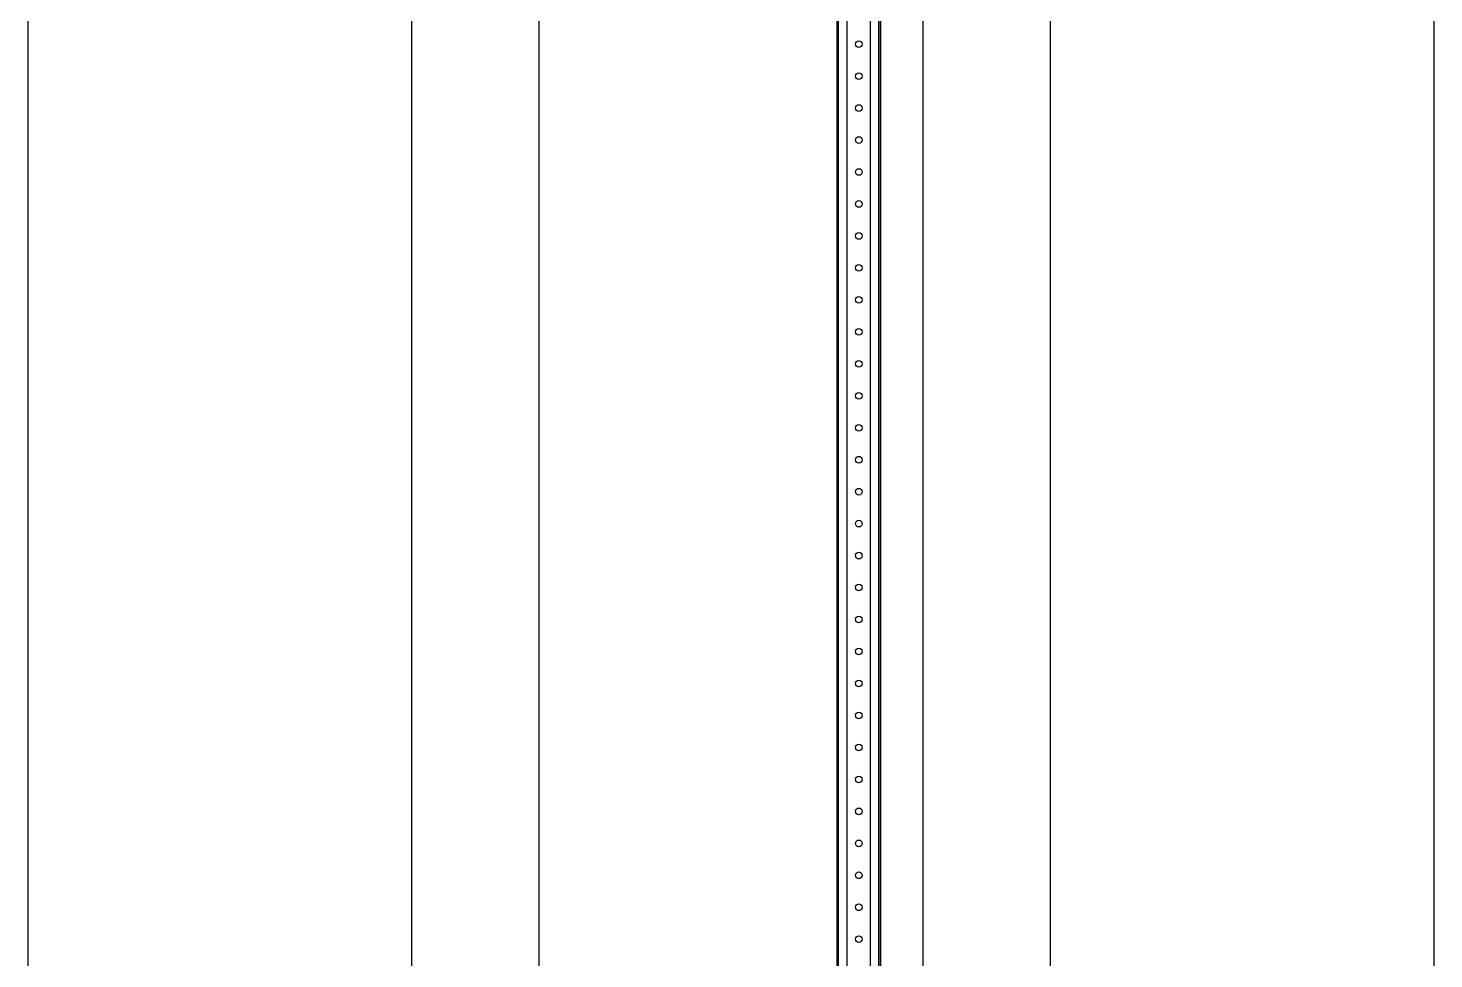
# Model space of a CAD drawing. Header units: millimetres. Extents: x -962357 to -591296, y -223672 to 59420.
# Drawn here: x -806930 to -805830, y -177807 to -177079 of the extents above; entities that cross this region are included whole.
import ezdxf

# ---------------------------------------------------------------- set-up
doc = ezdxf.new("R2010")
doc.units = ezdxf.units.MM
for name, color, linetype in [('000 - WIPEOUT', 250, 'Continuous'), ('001 - ASCESSORIES', 251, 'Continuous'), ('A11_ALU.SOLID SHEET', 2, 'Continuous')]:
    doc.layers.add(name, color=color, linetype=linetype)

# ---------------------------------------------------------------- blocks, each defined once
blk = doc.blocks.new('*U4717')
at = {"color": 3}
for points in [[(-1050, -11250), (1050, -11250), (1050, -11550), (-1050, -11550)], [(-1050, -11650), (1050, -11650), (1050, -11950), (-1050, -11950)], [(-1050, -12050), (1050, -12050), (1050, -12350), (-1050, -12350)]]:
    blk.add_wipeout(points, dxfattribs=at).dxf.layer = '000 - WIPEOUT'
at = {"layer": 'A11_ALU.SOLID SHEET', "color": 0, "linetype": 'ByBlock'}
for points in [[(-1050, -11550), (1050, -11550), (1050, -11250), (-1050, -11250)], [(-1050, -11950), (1050, -11950), (1050, -11650), (-1050, -11650)], [(-1050, -12350), (1050, -12350), (1050, -12050), (-1050, -12050)]]:
    blk.add_lwpolyline(points, close=True, dxfattribs=at)
blk = doc.blocks.new('*U4945')
at = {"color": 6}
blk.add_wipeout([(1425, -17), (-1425, -17), (-1425, 17), (1425, 17)], dxfattribs=at).dxf.layer = '000 - WIPEOUT'
at = {"layer": '001 - ASCESSORIES', "color": 0, "linetype": 'ByBlock'}
for p, q in [((1425, 15.8), (-1425, 15.8)), ((1425, -15.8), (-1425, -15.8))]:
    blk.add_line(p, q, dxfattribs=at)
at = {"layer": '001 - ASCESSORIES', "color": 1}
blk.add_lwpolyline([(1425, 17), (1425, -17), (-1425, -17), (-1425, 17)], close=True, dxfattribs=at)
at = {"layer": '001 - ASCESSORIES', "color": 0, "linetype": 'ByBlock'}
for points in [[(-1425, 17), (-1425, 9), (1425, 9), (1425, 17)], [(-1425, -9), (-1425, -17), (1425, -17), (1425, -9)]]:
    blk.add_lwpolyline(points, close=True, dxfattribs=at)
at = {"layer": '001 - ASCESSORIES', "color": 1, "linetype": 'Continuous'}
for centre in [(-700, 0), (-675, 0), (-650, 0), (-625, 0), (-600, 0), (-575, 0), (-550, 0), (-525, 0), (-500, 0), (-475, 0), (-450, 0), (-425, 0), (-400, 0), (-375, 0), (-350, 0), (-325, 0), (-300, 0), (-275, 0), (-250, 0), (-225, 0), (-200, 0), (-175, 0), (-150, 0), (-125, 0), (-100, 0), (-75, 0), (-50, 0), (-25, 0), (0, 0)]:
    blk.add_circle(centre, 2.6, dxfattribs=at)
blk = doc.blocks.new('*U4956')
at = {"layer": 'A11_ALU.SOLID SHEET', "color": 0, "linetype": 'ByBlock', "xscale": -1, "rotation": 90}
blk.add_blockref('*U4717', (-73500, -2017), dxfattribs=at)
at = {"layer": '001 - ASCESSORIES', "linetype": 'ByBlock', "rotation": 270}
blk.add_blockref('*U4945', (-61600, -2017), dxfattribs=at)
blk = doc.blocks.new('*U695')
at = {"color": 3}
for points in [[(-1050, -11250), (1050, -11250), (1050, -11550), (-1050, -11550)], [(-1050, -11650), (1050, -11650), (1050, -11950), (-1050, -11950)], [(-1050, -12050), (1050, -12050), (1050, -12350), (-1050, -12350)]]:
    blk.add_wipeout(points, dxfattribs=at).dxf.layer = '000 - WIPEOUT'
at = {"layer": 'A11_ALU.SOLID SHEET', "color": 0, "linetype": 'ByBlock'}
for points in [[(-1050, -11550), (1050, -11550), (1050, -11250), (-1050, -11250)], [(-1050, -11950), (1050, -11950), (1050, -11650), (-1050, -11650)], [(-1050, -12350), (1050, -12350), (1050, -12050), (-1050, -12050)]]:
    blk.add_lwpolyline(points, close=True, dxfattribs=at)
blk = doc.blocks.new('*U558')
at = {"color": 6}
blk.add_wipeout([(1425, -17), (-1425, -17), (-1425, 17), (1425, 17)], dxfattribs=at).dxf.layer = '000 - WIPEOUT'
at = {"layer": '001 - ASCESSORIES', "color": 0, "linetype": 'ByBlock'}
for p, q in [((1425, 15.8), (-1425, 15.8)), ((1425, -15.8), (-1425, -15.8))]:
    blk.add_line(p, q, dxfattribs=at)
at = {"layer": '001 - ASCESSORIES', "color": 1}
blk.add_lwpolyline([(1425, 17), (1425, -17), (-1425, -17), (-1425, 17)], close=True, dxfattribs=at)
at = {"layer": '001 - ASCESSORIES', "color": 0, "linetype": 'ByBlock'}
for points in [[(-1425, 17), (-1425, 9), (1425, 9), (1425, 17)], [(-1425, -9), (-1425, -17), (1425, -17), (1425, -9)]]:
    blk.add_lwpolyline(points, close=True, dxfattribs=at)
at = {"layer": '001 - ASCESSORIES', "color": 1, "linetype": 'Continuous'}
for centre in [(-700, 0), (-675, 0), (-650, 0), (-625, 0), (-600, 0), (-575, 0), (-550, 0), (-525, 0), (-500, 0), (-475, 0), (-450, 0), (-425, 0), (-400, 0), (-375, 0), (-350, 0), (-325, 0), (-300, 0), (-275, 0), (-250, 0), (-225, 0), (-200, 0), (-175, 0), (-150, 0), (-125, 0), (-100, 0), (-75, 0), (-50, 0), (-25, 0), (0, 0)]:
    blk.add_circle(centre, 2.6, dxfattribs=at)

msp = doc.modelspace()

# ---------------------------------------------------------------- block references
msp.add_blockref('*U4956', (-744680, -175774.4))

# ---------------------------------------------------------------- next in the draw order: block references
at = {"layer": 'A11_ALU.SOLID SHEET', "color": 0, "linetype": 'ByBlock', "xscale": -1, "rotation": 90}
msp.add_blockref('*U695', (-818180, -177791.4), dxfattribs=at)

# ---------------------------------------------------------------- next in the draw order: block references
at = {"layer": '001 - ASCESSORIES', "linetype": 'ByBlock', "rotation": 270}
msp.add_blockref('*U558', (-806280, -177791.4), dxfattribs=at)

doc.saveas('drawing.dxf')
